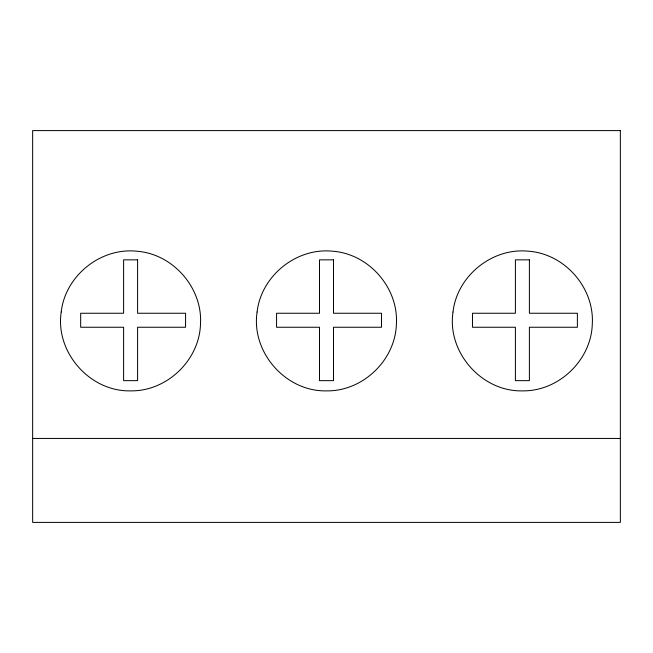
<?xml version="1.0" encoding="UTF-8"?>
<svg xmlns="http://www.w3.org/2000/svg" width="653" height="653" viewBox="0 0 653 653"><rect width="100%" height="100%" fill="white"/><g stroke="black" fill="none" stroke-linecap="round" stroke-linejoin="round"><path stroke-width="0.98" d="M32.65 438.441L620.35 438.441M61.202 312.02C55.097 352.277 89.894 391.808 130.6 390.869C166.923 391.449 199.54 360.187 200.504 323.872C202.626 287.606 172.776 253.691 136.534 251.193C100.391 247.528 65.243 275.909 61.202 312.02M257.102 312.02C250.997 352.277 285.794 391.808 326.5 390.869C362.823 391.449 395.44 360.187 396.404 323.872C398.526 287.606 368.676 253.691 332.434 251.193C296.291 247.528 261.143 275.909 257.102 312.02M453.002 312.02C446.897 352.277 481.694 391.808 522.4 390.869C558.723 391.449 591.34 360.187 592.304 323.872C594.426 287.606 564.576 253.691 528.334 251.193C492.191 247.528 457.043 275.909 453.002 312.02M620.35 130.6L32.65 130.6L32.65 522.4L620.35 522.4L620.35 130.6M137.595 259.845L123.605 259.845L123.605 313.252L80.67 313.252L80.67 327.251L123.605 327.251L123.605 380.65L137.595 380.65L137.595 327.251L185.583 327.251L185.583 313.252L137.595 313.252L137.595 259.845M333.495 259.845L319.505 259.845L319.505 313.252L276.57 313.252L276.57 327.251L319.505 327.251L319.505 380.65L333.495 380.65L333.495 327.251L381.483 327.251L381.483 313.252L333.495 313.252L333.495 259.845M529.395 259.845L515.405 259.845L515.405 313.252L472.47 313.252L472.47 327.251L515.405 327.251L515.405 380.65L529.395 380.65L529.395 327.251L577.383 327.251L577.383 313.252L529.395 313.252L529.395 259.845"/></g></svg>
